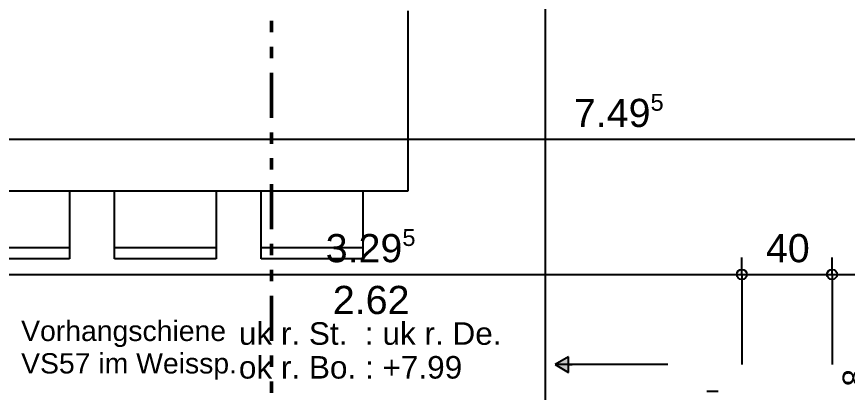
# Model space of a CAD drawing. Header units: centimetres. Extents: x 0.3 to 84.3, y 0.3 to 59.7.
# Drawn here: x 50.25 to 57.61, y 16.77 to 20.11 of the extents above; entities that cross this region are included whole.
import ezdxf

# ---------------------------------------------------------------- set-up
doc = ezdxf.new("R2010")
doc.units = ezdxf.units.CM
for name, pattern in [('AUSGEZOGEN', [0]), ('LINIE_23', [0.79, 0.4, -0.13, 0, -0.13, 0, -0.13]), ('PUNKT', [6.35, 0, -6.35]), ('RAND', [44.45, 12.7, -6.35, 12.7, -6.35, 0, -6.35])]:
    doc.linetypes.add(name, pattern=pattern)
for name, color, linetype, lineweight in [('Bauachsen grob', 7, 'RAND', 25), ('Oeffnungsrichtung Fenster', 7, 'AUSGEZOGEN', 25), ('Text Koten', 7, 'AUSGEZOGEN', 50), ('Vorhangbrett', 7, 'AUSGEZOGEN', 25), ('Werkplan- Ausfuehrungsmasse', 7, 'AUSGEZOGEN', 25)]:
    doc.layers.add(name, color=color, linetype=linetype, lineweight=lineweight)
doc.layers.add('Moebel', color=7, linetype='AUSGEZOGEN', lineweight=25, true_color=0xababab)
doc.styles.add('ARIAL', font='ARIAL.TTF')

msp = doc.modelspace()

# ---------------------------------------------------------------- hatches: boundary and pattern name
at = {"layer": 'Oeffnungsrichtung Fenster', "linetype": 'AUSGEZOGEN', "lineweight": 25}
msp.add_hatch(color=7, dxfattribs=at).paths.add_polyline_path([(55.141, 17.0887), (55.021, 17.0197), (55.141, 16.9507)])

# ---------------------------------------------------------------- linework, layer by layer
at = {"layer": 'Bauachsen grob', "color": 32, "linetype": 'LINIE_23', "lineweight": 50, "true_color": 0xc36e14}
msp.add_line((52.506, 1.3897), (52.506, 58.1), dxfattribs=at)
at = {"layer": 'Moebel', "color": 253, "linetype": 'AUSGEZOGEN', "lineweight": 25, "true_color": 0xababab}
for p, q in [((53.716, 20.1587), (53.716, 18.5587)), ((53.716, 18.5587), (48.116, 18.5587)), ((50.716, 18.5587), (50.716, 17.9587)), ((51.116, 17.9587), (51.116, 18.5587)), ((52.016, 18.5587), (52.016, 17.9587)), ((52.416, 17.9587), (52.416, 18.5587)), ((53.316, 18.5587), (53.316, 17.9587)), ((49.816, 18.0587), (50.716, 18.0587)), ((51.116, 18.0587), (52.016, 18.0587)), ((52.416, 18.0587), (53.316, 18.0587)), ((50.716, 17.9587), (49.816, 17.9587)), ((52.016, 17.9587), (51.116, 17.9587)), ((53.316, 17.9587), (52.416, 17.9587))]:
    msp.add_line(p, q, dxfattribs=at)
at = {"layer": 'Oeffnungsrichtung Fenster', "color": 7, "linetype": 'AUSGEZOGEN', "lineweight": 25}
for p, q in [((55.141, 17.0887), (55.021, 17.0197)), ((55.141, 16.9507), (55.141, 17.0887)), ((56.021, 17.0197), (55.021, 17.0197)), ((55.021, 17.0197), (55.021, 17.0197)), ((55.021, 17.0197), (55.021, 17.0197)), ((55.021, 17.0197), (55.021, 17.0197)), ((55.021, 17.0197), (55.141, 16.9507)), ((55.141, 17.0197), (55.171, 17.0197))]:
    msp.add_line(p, q, dxfattribs=at)
at = {"layer": 'Vorhangbrett', "color": 191, "linetype": 'PUNKT', "lineweight": 25, "true_color": 0xbe96ea}
msp.add_line((62.916, 16.7797), (49.486, 16.7797), dxfattribs=at)
at = {"layer": 'Werkplan- Ausfuehrungsmasse', "color": 7, "linetype": 'AUSGEZOGEN', "lineweight": 25}
for p, q in [((48.086, 19.0197), (63.076, 19.0197)), ((56.676, 17.8197), (56.676, 17.9697)), ((57.476, 17.8197), (57.476, 17.9697)), ((50.086, 17.8197), (56.676, 17.8197)), ((56.676, 17.8197), (56.676, 17.6697)), ((56.676, 17.8197), (57.476, 17.8197)), ((57.476, 17.8197), (57.476, 17.6697)), ((57.476, 17.8197), (62.676, 17.8197))]:
    msp.add_line(p, q, dxfattribs=at)
for points in [[(54.936, 16.6197), (54.936, 19.1106), (54.936, 19.1106), (54.936, 20.6897), (54.936, 20.6897), (54.936, 27.6097)], [(56.676, 17.8197), (56.676, 17.472), (56.676, 17.472), (56.676, 17.0197)], [(57.476, 17.8197), (57.476, 17.459), (57.476, 17.459), (57.476, 17.0197)]]:
    msp.add_lwpolyline(points, dxfattribs=at)
for centre in [(56.676, 17.8197), (57.476, 17.8197)]:
    msp.add_circle(centre, 0.045, dxfattribs=at)

# ---------------------------------------------------------------- texts
at = {"layer": 'Text Koten', "color": 7, "linetype": 'AUSGEZOGEN', "lineweight": 35, "char_height": 0.2, "width": 0.1, "attachment_point": 7, "style": 'ARIAL'}
for s, insert in [('uk\\~r.\\~St.\\~\\~:\\~uk\\~r.\\~De.', (52.2173, 17.1925)), ('ok\\~r.\\~Bo.\\~:\\~+7.99', (52.2173, 16.8925))]:
    msp.add_mtext(s, dxfattribs=dict(at, insert=insert))
at = {"layer": 'Vorhangbrett', "color": 191, "linetype": 'AUSGEZOGEN', "lineweight": 35, "true_color": 0xbe96ea, "char_height": 0.18, "width": 0.09, "attachment_point": 7, "style": 'ARIAL'}
for s, insert in [('Vorhangschiene', (50.2866, 17.1744)), ('VS57\\~im\\~Weissp.', (50.2866, 16.8864))]:
    msp.add_mtext(s, dxfattribs=dict(at, insert=insert))
at = {"layer": 'Vorhangbrett', "color": 191, "linetype": 'AUSGEZOGEN', "lineweight": 35, "true_color": 0xbe96ea, "insert": (57.7726, 16.8247), "char_height": 0.2, "width": 0.1, "attachment_point": 7, "rotation": 90, "style": 'ARIAL'}
msp.add_mtext('8', dxfattribs=at)
at = {"layer": 'Werkplan- Ausfuehrungsmasse', "color": 7, "linetype": 'AUSGEZOGEN', "lineweight": 50, "attachment_point": 7, "style": 'ARIAL'}
for s, insert, char_height, width in [('7.49', (55.1871, 19.124), 0.25, 0.125), ('5', (55.8668, 19.2698), 0.15, 0.075), ('5', (53.6668, 18.07), 0.15, 0.075), ('3.29', (52.9871, 17.9242), 0.25, 0.125), ('40', (56.8901, 17.924), 0.25, 0.125), ('2.62', (53.0503, 17.4644), 0.25, 0.125)]:
    msp.add_mtext(s, dxfattribs=dict(at, insert=insert, char_height=char_height, width=width))

doc.saveas('drawing.dxf')
